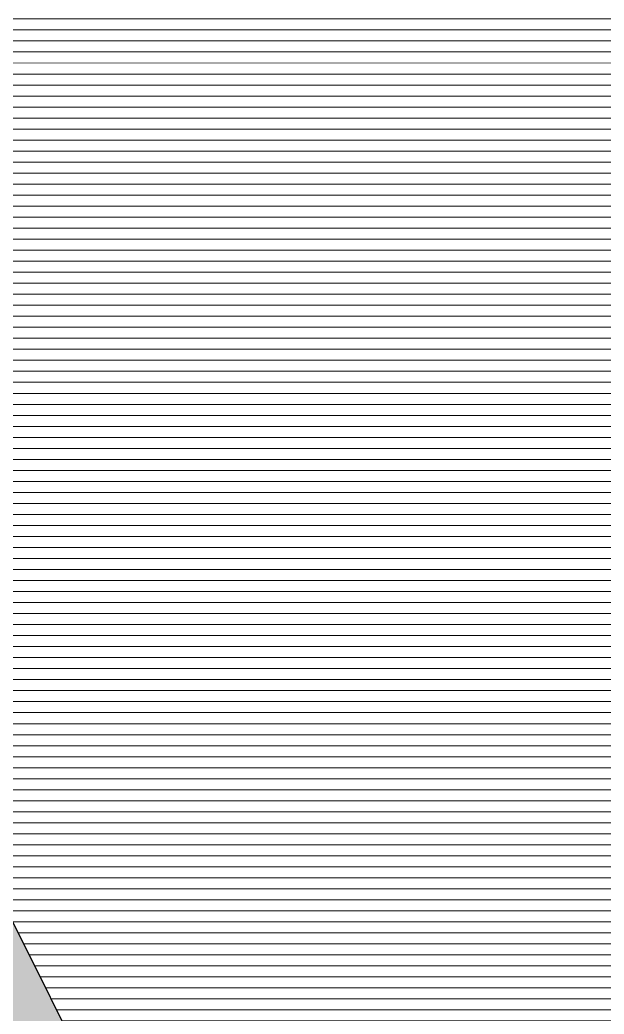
# Model space of a CAD drawing. Header units: metres. Extents: x 679304 to 680626, y 2747329 to 2750056.
# Drawn here: x 679465.352 to 679466.616, y 2747456.719 to 2747458.869 of the extents above; entities that cross this region are included whole.
import ezdxf

# ---------------------------------------------------------------- set-up
doc = ezdxf.new("R2010")
doc.units = ezdxf.units.M
doc.layers.add('00_Aux', color=5, linetype='Continuous', plot=False)
doc.layers.add('3-TR terra compactada', color=45, linetype='Continuous', lineweight=0)
doc.layers.add('3-TR tot_u', color=8, linetype='Continuous', lineweight=5, true_color=0x787878)

# ---------------------------------------------------------------- blocks, each defined once
blk = doc.blocks.new('Long Section P3')
at = {"layer": '3-TR terra compactada'}
h = blk.add_hatch(dxfattribs=at)
h.set_pattern_fill('LINE', color=256, scale=0.0075, angle=-115.557546249365, style=0)
h.set_pattern_definition([(244.4424537506349, (0, 2.328306e-10), (0.0214825048843796, -0.0102731270868518), [])])
h.paths.add_polyline_path([(21.2062756465748, 0.8865808742120862), (20.83054227521643, 0.2357915844768286), (15.68991379067302, 0.2357915849424899), (15.3597911875695, -0.3359975351486355), (10.27471554419026, -0.3359909378923476), (9.89259118726477, -0.9077734595630317), (4.270151617005467, -0.9077734604943543), (4.270151616539806, 1.006281063659116), (3.921244190540164, 1.006281063891947), (2.121245155576616, 0.4349742957856506), (2.121245155576616, -0.1980202572885901), (1.170754761435091, -0.1980202568229288), (1.170754756778478, 0.1844504361506551), (0.8449240075424314, 0.1870725806802511), (-1, 0.2227650315035134), (-1.000000000931322, -2.499999999301508), (33.51064929459244, -2.499999999534338), (33.51064929412678, 2.45641784905456), (28.92329469230026, 2.376082728151232), (28.92329469747826, 1.537370169302448), (26.17621750343576, 1.537370156729593), (25.80048412829638, 0.8865808739792554)])
at = {"layer": '3-TR tot_u'}
h = blk.add_hatch(dxfattribs=at)
h.set_pattern_fill('AR-CONC', color=256, scale=0.00025, angle=91.91934116583094)
h.set_pattern_definition([(160.1953837760519, (-14.89004704821855, 32.5129429239314), (-0.0119837746119465, 0.0441216602148261), [0.0047625, -0.0523874999999999]), (105.1953837760518, (-14.89004704821855, 32.5129429239314), (-0.0417860014481653, -0.0247584558711937), [0.00381, -0.0419101460424999]), (210.6468284760519, (-14.89104569284245, 32.51661971653812), (-0.0537697741913409, 0.019363204902993), [0.0040475022, -0.0445225611499999]), (156.3795837760518, (-14.90196626260877, 32.50855859718285), (-0.0135312515850268, 0.0672318225608618), [0.00714375, -0.0785812499999999]), (206.8309413860519, (-14.90309387119487, 32.51416124147363), (-0.0785429607784986, 0.03434791022805), [0.006071255785, -0.0667839020399999]), (101.3795349460519, (-14.90196626260877, 32.50855859718285), (-0.0785429607768015, 0.0343479102322634), [0.0057149917675, -0.0628649329799999]), (131.1953837760519, (-14.90117862215265, 32.51561428490095), (0.0109093268988697, 0.044399380475669), [0.0047625, -0.0523875]), (76.19538377605198, (-14.90117862215265, 32.51561428490095), (-0.0485499251591669, -0.0013958385649105), [0.00381, -0.0419099999999999]), (181.6468287760519, (-14.90026951115578, 32.51931423391216), (-0.0376405984541771, 0.0430035417493901), [0.0040475022, -0.0445224844]), (147.6953837760518, (-14.89004704821855, 32.5129429239314), (-0.0201057304228568, -0.0065728976462752), [0, -0.0414019999999999, 0, -0.042545, 0, -0.0420687499999999]), (117.6953837760519, (-14.89004704821855, 32.5129429239314), (-0.0292723034591697, 0.0070317621901826), [0, -0.024257, 0, -0.0404494999999999, 0, -0.01603375]), (77.69538377605198, (-14.88515852438286, 32.49965299968608), (-0.0103580975383896, 0.03230807276402), [0, -0.0158749999999999, 0, -0.0495299999999999, 0, -0.0657224999999997]), (67.695383776052, (-14.88296636007726, 32.49369339249097), (-0.0187502076605886, 0.032561131187465), [0, -0.0206375, 0, -0.032893, 0, -0.0466725])])
h.paths.add_polyline_path([(28.92329469230026, 2.376082728151232), (33.51064929412678, 2.45641784905456), (33.51064929366112, 2.663495755987241), (28.9232946918346, 2.567212162306532)])
at = {"layer": '00_Aux'}
blk.add_lwpolyline([(28.92329469230026, 2.376082728151232), (33.51064929412678, 2.45641784905456)], dxfattribs=at)

msp = doc.modelspace()

# ---------------------------------------------------------------- block references
at = {"rotation": 115.5575828873879}
msp.add_blockref('Long Section P3', (679481.0655621624, 2747429.634421171), dxfattribs=at)

doc.saveas('drawing.dxf')
